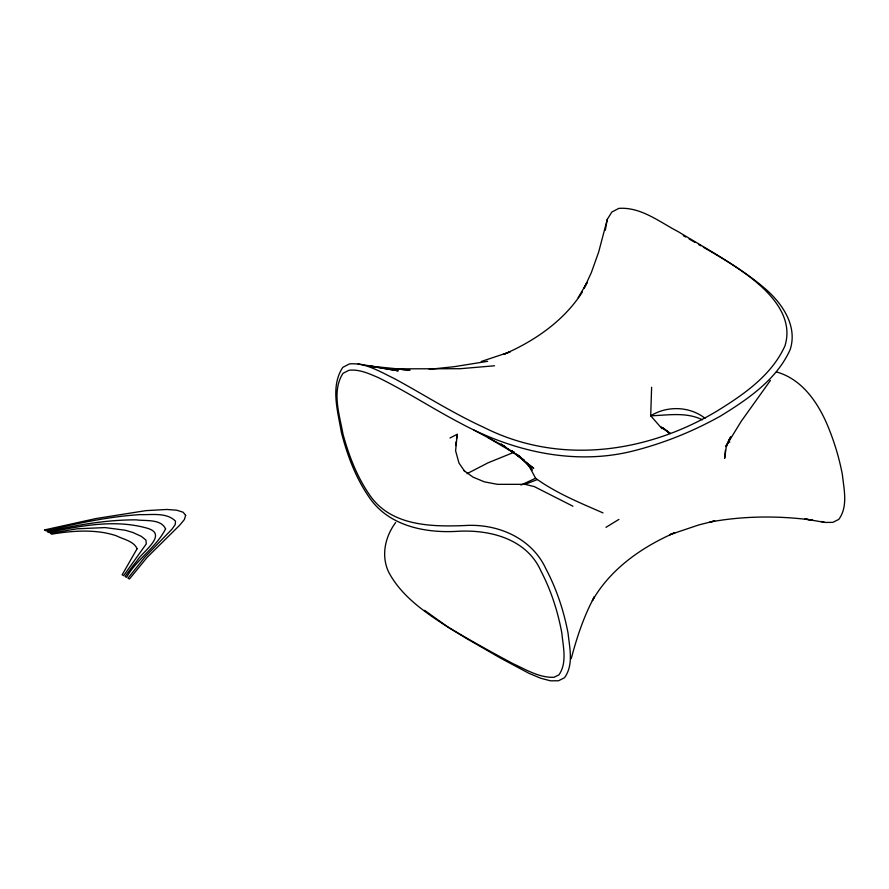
<?xml version="1.0" encoding="UTF-8"?>
<svg xmlns="http://www.w3.org/2000/svg" width="889" height="889" viewBox="0 0 889 889"><rect width="100%" height="100%" fill="white"/><g stroke="black" fill="none" stroke-linecap="round" stroke-linejoin="round"><path stroke-width="1.33" d="M651.615 387.282L650.704 415.808L662.072 428.731M449.978 437.999L457.19 434.288L455.613 450.867L458.968 463.002L464.869 471.592M725.435 450.067L724.646 458.357L726.224 447.134L730.702 436.61M455.613 445.511L456.135 441.766M456.49 439.277L457.19 434.288M605.287 230.295L607.287 219.339L611.854 212.027L618.833 208.382C640.958 206.793 659.616 222.039 678.263 231.707C701.554 245.764 725.413 258.977 747.371 275.09C769.118 291.281 794.255 316.14 784.943 345.899C771.519 375.514 743.593 394.627 716.801 411.185C646.225 453.323 558.725 465.303 483.716 427.309C452.757 413.185 424.109 394.727 394.238 378.536C380.17 371.813 365.679 362.545 349.455 363.901L342.798 367.357C330.141 386.448 337.842 411.274 341.32 432.121C347.132 454.968 355.522 477.437 368.968 496.962C387.948 525.421 423.62 532.978 455.679 531.422C488.539 529.099 526.588 538.167 541.068 571.283C551.191 590.674 557.881 611.699 561.859 633.168C563.115 646.759 567.315 662.705 558.981 674.84L553.991 677.274C539.279 677.907 526.155 669.639 513.22 663.761C490.217 651.493 467.392 638.847 445.111 625.289C423.331 611.143 400.961 595.463 388.571 571.927C380.925 555.358 385.115 536.756 395.672 522.51M607.287 219.339L598.675 252.009L591.318 272.667L584.151 288.103M571.227 658.682C576.883 637.302 583.851 616.077 594.474 596.608L592.396 600.631C610.61 568.727 641.991 546.968 675.084 532.589L669.795 534.7L698.754 524.943L714.756 520.921L709.955 522.032C743.826 515.842 778.52 515.587 812.602 520.154L804.901 518.976L824.903 522.432L832.849 522.376L838.838 519.332C848.217 506.541 843.928 489.35 842.405 474.782C839.216 457.879 834.193 441.366 827.581 425.487C817.869 402.384 801.845 378.981 776.441 371.935M729.991 437.921L725.746 446.578L741.093 421.486L770.43 380.425M584.184 288.158L587.118 282.502L578.172 297.648M582.406 291.992C563.915 320.818 534.922 340.865 503.907 354.278L510.13 351.844L481.282 361.49M605.954 527.333L618.911 519.409M467.058 473.659L488.039 462.825L514.453 452.09M520.932 485.05L535.6 478.26C556.103 493.151 579.917 502.774 603.009 512.909M463.602 470.314L472.981 477.104L484.349 481.838L497.407 484.338L525.077 484.338L537.145 479.616M487.628 361.334L453.935 366.724L429.187 369.335M494.528 365.779L460.291 368.702L393.971 368.857M394.027 369.246L396.694 369.391M402.039 369.68L410.062 370.124L369.78 366.079L398.239 370.846L358.078 363.857M368.602 366.201L378.181 367.346L369.78 366.079M525.077 484.338L534.3 486.594L572.938 506.219M821.214 521.465L824.903 522.432M702.432 419.841C686.375 411.774 667.883 415.241 650.704 415.808C667.128 405.551 689.753 406.217 705.033 418.297M474.048 430.176L505.697 447.034M487.661 437.41L513.031 452.401L501.107 444.1L505.541 447.211M683.285 235.663L685.63 237.019M689.153 239.041L695.02 242.43M698.565 244.475L700.943 245.853M703.321 247.231C725.457 259.877 747.427 273.134 766.674 289.992C783.109 304.705 797.466 326.507 790.254 349.388C776.753 379.614 748.171 398.939 720.946 415.796C693.965 430.954 665.183 442.678 635.213 450.445C575.905 466.103 513.131 451.723 460.169 423.02C432.521 408.573 406.384 391.382 378.37 377.647C369.079 373.647 359.367 369.091 348.988 370.269L342.998 373.313C331.419 391.404 339.565 414.674 342.998 434.154C348.888 455.657 356.978 476.815 369.791 495.206C390.96 526.155 431.587 526.921 465.169 525.521C497.673 523.477 531.778 538.012 545.913 568.827C556.57 588.974 563.804 610.81 568.06 633.179C569.582 647.737 573.872 664.928 564.482 677.729L558.503 680.774L550.547 680.818L540.723 678.24L529.122 673.395L500.896 658.338L466.603 638.546L448.389 627.401L424.598 610.332M507.741 448.756L524.254 460.302L515.898 454.023M670.117 433.265L661.338 427.087L669.839 433.476M513.775 452.523L511.72 450.879L513.809 452.445M511.72 450.879L533.722 468.392L515.842 454.168M663.15 427.953L670.117 433.499M518.598 455.224L523.054 459.935M518.743 455.435L532.467 470.114M527.944 463.925L535.6 478.26M728.758 439.822L729.736 442.278M185.645 515.364L184.345 519.587L179.811 525.099L147.074 557.425L129.45 579.017L127.994 578.172L144.774 557.225L172.144 528.988L175.222 524.588L175.5 521.154C166.632 512.12 151.641 515.02 140.129 514.609C108.247 516.609 76.921 523.51 45.906 530.789L44.45 529.944L95.945 518.554L145.785 510.653L166.799 509.464L176.722 510.208L183.145 512.231L185.645 515.364M165.576 528.866C156.42 547.324 136.773 559.092 126.527 577.339L125.071 576.494A492.795 284.513 0 0 1 137.017 560.826C142.24 551.68 169.677 533.822 146.074 527.888C114.181 519.209 80.466 525.866 48.817 532.467L47.361 531.622C76.532 525.088 106.247 519.754 136.228 519.854C145.54 521.21 160.931 518.654 165.576 528.866M137.084 548.757L122.16 574.805L123.615 575.65L146.274 543.946L145.929 540.045L141.329 536.367L132.85 532.489L125.316 530.244L105.091 527.588L77.076 528.799L50.284 533.311L51.74 534.156C68.964 531.3 86.7 529.744 104.035 532.667A56.329 32.526 0 0 1 116.348 535.789C123.182 539.301 133.928 541.112 137.084 548.757"/></g></svg>
